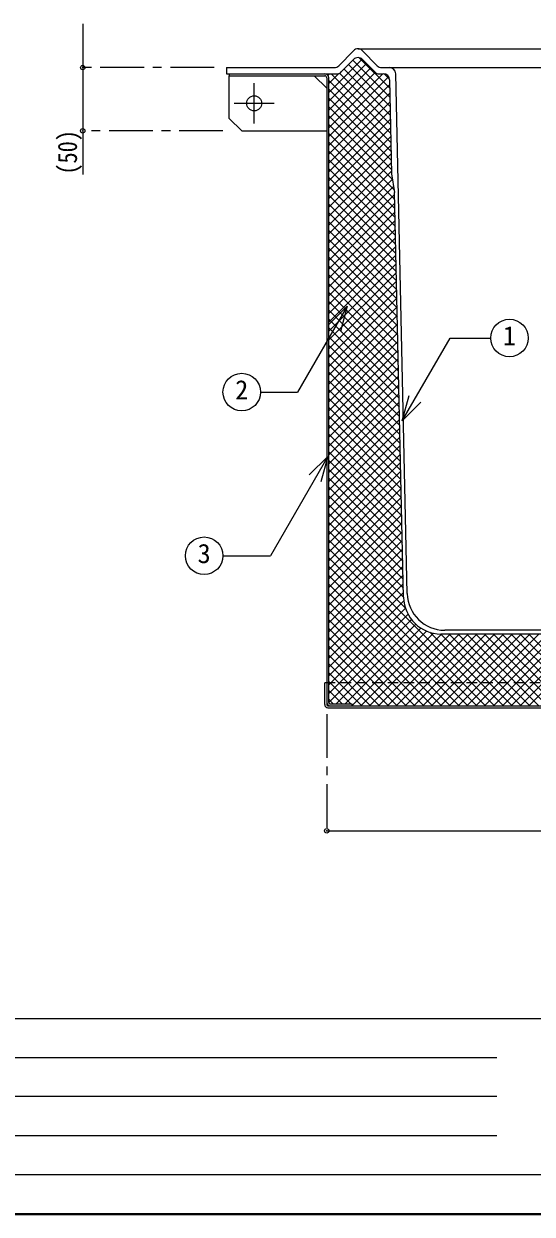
# Model space of a CAD drawing. Units: millimetres at full size, sheet at 1:7; details may follow other scales. Extents: x -1486 to 1349, y -951 to 1016.
# Drawn here: x -516 to -109, y -951 to 1 of the extents above; entities that cross this region are included whole.
import ezdxf
from ezdxf.enums import TextEntityAlignment as Align

# ---------------------------------------------------------------- set-up
doc = ezdxf.new("R2010")
doc.units = ezdxf.units.MM
doc.header["$LTSCALE"] = 7
doc.header["$PDMODE"] = 32
doc.header["$PDSIZE"] = 3.5
doc.linetypes.add('CHAIN1', pattern=[8, 5, -1, 1, -1])
doc.linetypes.add('DASHED1', pattern=[1.8, 1.2, -0.6])
doc.layers.add('0-0', color=4, linetype='Continuous', lineweight=9)
doc.styles.add('ＭＳ ゴシック', font='')
doc.styles.get('ＭＳ ゴシック').set_extended_font_data('MS Gothic')

msp = doc.modelspace()

# ---------------------------------------------------------------- linework, layer by layer
at = {"layer": '0-0'}
for p, q in [((-468.461, 1.339), (-468.461, -119.261)), ((-248.461, -18.661), (111.539, -18.661)), ((-271.861, -53.499), (-245.217, -26.856)), ((-252.618, -27.76), (-222.934, -57.445)), ((-247.566, -25.741), (-223.094, -50.213)), ((-271.861, -60.57), (-241.705, -30.414)), ((-271.861, -67.641), (-238.207, -33.987)), ((-271.861, -74.712), (-234.686, -37.538)), ((-259.615, -34.906), (-222.612, -71.908)), ((-256.116, -31.333), (-222.773, -64.676)), ((-223.351, -33.661), (86.429, -33.661)), ((-351.461, -74.261), (-351.461, -40.261)), ((-283.461, -40.261), (-273.461, -50.261)), ((-272.477, -39.973), (-271.165, -38.661)), ((-271.861, -46.428), (-263.849, -38.416)), ((-271.861, -81.783), (-228.738, -38.661)), ((-271.861, -88.854), (-224.007, -41.001)), ((-271.861, -43.873), (-222.13, -93.603)), ((-271.861, -95.926), (-223.161, -47.225)), ((-270.002, -38.661), (-222.291, -86.372)), ((-263.362, -38.229), (-222.451, -79.14)), ((-227.524, -38.712), (-223.293, -42.943)), ((-271.861, -50.944), (-221.969, -100.835)), ((-271.861, -102.997), (-223.007, -54.143)), ((-271.861, -58.015), (-221.809, -108.067)), ((-271.861, -110.068), (-222.853, -61.06)), ((-271.861, -65.086), (-221.648, -115.299)), ((-351.461, -74.261), (-341.461, -84.261)), ((-271.861, -117.139), (-222.7, -67.977)), ((-271.861, -72.157), (-220.876, -123.142)), ((-271.861, -124.21), (-222.546, -74.895)), ((-341.461, -84.261), (-273.461, -84.261)), ((-271.861, -79.228), (-219.573, -131.516)), ((-271.861, -131.281), (-222.392, -81.812)), ((-271.861, -86.299), (-219.12, -139.04)), ((-271.861, -138.352), (-222.238, -88.729)), ((-271.861, -93.37), (-218.959, -146.272)), ((-271.861, -145.423), (-222.085, -95.647)), ((-271.861, -100.441), (-218.798, -153.504)), ((-271.861, -152.494), (-221.931, -102.564)), ((-271.861, -107.512), (-218.638, -160.735)), ((-271.861, -159.565), (-221.777, -109.481)), ((-271.861, -114.583), (-218.477, -167.967)), ((-271.861, -166.636), (-221.623, -116.399)), ((-271.861, -121.654), (-218.316, -175.199)), ((-271.861, -173.707), (-220.932, -122.779)), ((-271.861, -128.725), (-218.156, -182.431)), ((-271.861, -180.778), (-219.98, -128.898)), ((-271.861, -187.849), (-219.205, -135.194)), ((-271.861, -135.796), (-217.995, -189.662)), ((-271.861, -194.92), (-219.052, -142.111)), ((-271.861, -142.868), (-217.834, -196.894)), ((-271.861, -201.992), (-218.898, -149.029)), ((-271.861, -149.939), (-217.674, -204.126)), ((-271.861, -209.063), (-218.744, -155.946)), ((-271.861, -157.01), (-217.513, -211.358)), ((-271.861, -216.134), (-218.59, -162.863)), ((-271.861, -164.081), (-217.352, -218.59)), ((-271.861, -223.205), (-218.437, -169.781)), ((-271.861, -171.152), (-217.191, -225.821)), ((-271.861, -230.276), (-218.283, -176.698)), ((-271.861, -178.223), (-217.031, -233.053)), ((-271.861, -237.347), (-218.129, -183.615)), ((-271.861, -185.294), (-216.87, -240.285)), ((-271.861, -244.418), (-217.976, -190.533)), ((-271.861, -192.365), (-216.709, -247.517)), ((-271.861, -251.489), (-217.822, -197.45)), ((-271.861, -199.436), (-216.549, -254.748)), ((-271.861, -258.56), (-217.668, -204.367)), ((-271.861, -206.507), (-216.388, -261.98)), ((-271.861, -265.631), (-217.514, -211.285)), ((-271.861, -213.578), (-216.227, -269.212)), ((-271.861, -272.702), (-217.361, -218.202)), ((-271.861, -220.649), (-216.066, -276.444)), ((-271.861, -279.773), (-217.207, -225.119)), ((-271.861, -227.72), (-215.906, -283.676)), ((-271.861, -286.844), (-217.053, -232.037)), ((-271.861, -234.791), (-215.745, -290.907)), ((-271.861, -293.915), (-216.9, -238.954)), ((-271.861, -241.863), (-215.584, -298.139)), ((-271.861, -300.987), (-216.746, -245.871)), ((-271.861, -248.934), (-215.424, -305.371)), ((-271.861, -308.058), (-216.592, -252.789)), ((-271.861, -256.005), (-215.263, -312.603)), ((-271.861, -315.129), (-216.438, -259.706)), ((-271.861, -263.076), (-215.102, -319.834)), ((-271.861, -322.2), (-216.285, -266.624)), ((-271.861, -270.147), (-214.942, -327.066)), ((-271.861, -329.271), (-216.131, -273.541)), ((-271.861, -277.218), (-214.781, -334.298)), ((-271.861, -336.342), (-215.977, -280.458)), ((-271.861, -284.289), (-214.62, -341.53)), ((-271.861, -343.413), (-215.824, -287.376)), ((-271.861, -291.36), (-214.459, -348.761)), ((-271.861, -350.484), (-215.67, -294.293)), ((-271.861, -298.431), (-214.299, -355.993)), ((-271.861, -357.555), (-215.516, -301.21)), ((-271.861, -305.502), (-214.138, -363.225)), ((-271.861, -364.626), (-215.362, -308.128)), ((-271.861, -312.573), (-213.977, -370.457)), ((-271.861, -371.697), (-215.209, -315.045)), ((-271.861, -319.644), (-213.817, -377.689)), ((-271.861, -378.768), (-215.055, -321.962)), ((-271.861, -326.715), (-213.656, -384.92)), ((-271.861, -385.839), (-214.901, -328.88)), ((-271.861, -333.786), (-213.495, -392.152)), ((-271.861, -392.91), (-214.747, -335.797)), ((-271.861, -340.857), (-213.334, -399.384)), ((-271.861, -399.981), (-214.594, -342.714)), ((-271.861, -347.929), (-213.174, -406.616)), ((-271.861, -407.053), (-214.44, -349.632)), ((-271.861, -355), (-213.013, -413.847)), ((-271.861, -414.124), (-214.286, -356.549)), ((-271.861, -362.071), (-212.852, -421.079)), ((-271.861, -421.195), (-214.133, -363.466)), ((-271.861, -369.142), (-212.692, -428.311)), ((-271.861, -428.266), (-213.979, -370.384)), ((-271.861, -376.213), (-212.531, -435.543)), ((-271.861, -435.337), (-213.825, -377.301)), ((-271.861, -383.284), (-212.37, -442.775)), ((-271.861, -442.408), (-213.671, -384.218)), ((-271.861, -390.355), (-212.21, -450.006)), ((-271.861, -449.479), (-213.518, -391.136)), ((-271.861, -397.426), (-212.049, -457.238)), ((-271.861, -456.55), (-213.364, -398.053)), ((-271.861, -404.497), (-210.661, -465.697)), ((-271.861, -463.621), (-213.21, -404.97)), ((-271.861, -411.568), (-139.368, -544.061)), ((-271.861, -470.692), (-213.057, -411.888)), ((-271.861, -418.639), (-146.439, -544.061)), ((-271.861, -477.763), (-212.903, -418.805)), ((-271.861, -425.71), (-153.51, -544.061)), ((-271.861, -484.834), (-212.749, -425.723)), ((-271.861, -491.905), (-212.595, -432.64)), ((-271.861, -432.781), (-160.582, -544.061)), ((-271.861, -498.976), (-212.442, -439.557)), ((-271.861, -439.852), (-167.653, -544.061)), ((-271.861, -506.047), (-212.288, -446.475)), ((-271.861, -446.923), (-174.724, -544.061)), ((-271.861, -513.119), (-212.134, -453.392)), ((-271.861, -453.995), (-181.795, -544.061)), ((-271.861, -520.19), (-211.848, -460.176)), ((-271.861, -461.066), (-188.866, -544.061)), ((-271.861, -527.261), (-210.573, -465.972)), ((-271.861, -468.137), (-195.937, -544.061)), ((-271.861, -534.332), (-208.449, -470.92)), ((-271.861, -541.403), (-205.648, -475.19)), ((-271.861, -475.208), (-203.008, -544.061)), ((-271.861, -482.279), (-210.079, -544.061)), ((-265.848, -542.461), (-202.24, -478.853)), ((-258.777, -542.461), (-198.237, -481.921)), ((-253.306, -544.061), (-193.596, -484.351)), ((-191.091, -485.267), (-132.297, -544.061)), ((-271.861, -489.35), (-217.15, -544.061)), ((-246.234, -544.061), (-188.199, -486.025)), ((-239.163, -544.061), (-181.763, -486.661)), ((-232.092, -544.061), (-174.692, -486.661)), ((-225.021, -544.061), (-167.621, -486.661)), ((-217.95, -544.061), (-160.55, -486.661)), ((-210.879, -544.061), (-153.479, -486.661)), ((-203.808, -544.061), (-146.408, -486.661)), ((-196.737, -544.061), (-139.337, -486.661)), ((-189.666, -544.061), (-132.266, -486.661)), ((-182.632, -486.655), (-125.226, -544.061)), ((-182.595, -544.061), (-125.195, -486.661)), ((-175.555, -486.661), (-118.155, -544.061)), ((-175.524, -544.061), (-118.124, -486.661)), ((-168.484, -486.661), (-111.084, -544.061)), ((-168.453, -544.061), (-111.053, -486.661)), ((-161.413, -486.661), (-104.013, -544.061)), ((-161.382, -544.061), (-103.982, -486.661)), ((-154.342, -486.661), (-96.942, -544.061)), ((-154.311, -544.061), (-96.911, -486.661)), ((-147.271, -486.661), (-89.871, -544.061)), ((-147.24, -544.061), (-89.84, -486.661)), ((-140.2, -486.661), (-82.8, -544.061)), ((-140.168, -544.061), (-82.768, -486.661)), ((-133.129, -486.661), (-75.729, -544.061)), ((-133.097, -544.061), (-75.697, -486.661)), ((-126.058, -486.661), (-68.658, -544.061)), ((-126.026, -544.061), (-68.626, -486.661)), ((-118.987, -486.661), (-61.587, -544.061)), ((-118.955, -544.061), (-61.555, -486.661)), ((-111.916, -486.661), (-54.516, -544.061)), ((-111.884, -544.061), (-54.484, -486.661)), ((-271.861, -496.421), (-224.221, -544.061)), ((-271.861, -503.492), (-231.292, -544.061)), ((-271.861, -510.563), (-238.363, -544.061)), ((-271.861, -517.634), (-245.434, -544.061)), ((-271.861, -524.705), (-254.105, -542.461)), ((-271.861, -531.776), (-261.177, -542.461)), ((-271.861, -538.847), (-268.248, -542.461)), ((-253.461, -543.105), (-252.505, -544.061)), ((-273.461, -644.061), (136.539, -644.061))]:
    msp.add_line(p, q, dxfattribs=at)
at = {"layer": '0-0', "color": 5, "lineweight": 25}
for p, q in [((-263.779, -32.159), (-252.034, -20.163)), ((-261.821, -37.159), (-252.034, -27.163)), ((-233.143, -32.159), (-244.888, -20.163)), ((-244.888, -27.163), (-235.101, -37.159)), ((-353.461, -33.661), (-353.461, -38.661)), ((-353.461, -33.661), (-267.351, -33.661)), ((-229.57, -33.661), (-223.351, -33.661)), ((-353.461, -38.661), (-265.393, -38.661)), ((-231.529, -38.661), (-228.241, -38.661)), ((-223.242, -43.55), (-221.573, -118.661)), ((-209.113, -454.327), (-218.352, -38.55)), ((-221.573, -118.661), (-219.239, -133.661)), ((-212.047, -457.327), (-219.239, -133.661)), ((42.198, -483.661), (-179.12, -483.661)), ((45.132, -486.661), (-182.054, -486.661))]:
    msp.add_line(p, q, dxfattribs=at)
at = {"layer": '0-0', "linetype": 'CHAIN1'}
for p, q in [((-363.461, -33.661), (-468.461, -33.661)), ((-331.461, -78.261), (-331.461, -46.261)), ((-315.461, -62.261), (-347.461, -62.261)), ((-356.461, -84.261), (-468.461, -84.261)), ((-273.461, -550.661), (-273.461, -644.061))]:
    msp.add_line(p, q, dxfattribs=at)
at = {"layer": '0-0', "color": 7, "lineweight": 18}
for p, q in [((-273.461, -41.861), (-273.461, -543.061)), ((-271.861, -541.461), (-271.861, -41.861)), ((-257.08, -224.497), (-296.738, -293.189)), ((-257.08, -224.497), (-271.929, -239.347)), ((-257.08, -224.497), (-262.515, -244.782)), ((-326.392, -293.189), (-296.738, -293.189)), ((-213.053, -316.219), (-207.618, -295.935)), ((-213.053, -316.219), (-198.204, -301.37)), ((-272.655, -344.584), (-318.546, -424.069)), ((-272.655, -344.584), (-287.504, -359.433)), ((-272.655, -344.584), (-278.09, -364.868)), ((-356.449, -424.069), (-318.546, -424.069)), ((-275.061, -543.061), (-275.061, -525.661)), ((-273.461, -525.661), (-275.061, -525.661)), ((-272.461, -544.061), (135.539, -544.061)), ((-272.461, -545.661), (135.539, -545.661))]:
    msp.add_line(p, q, dxfattribs=at)
at = {"layer": '0-0', "linetype": 'DASHED1'}
msp.add_line((136.539, -525.661), (-273.461, -525.661), dxfattribs=at)
at = {"layer": '0-0', "color": 6, "lineweight": 25}
for p, q in [((-1454.461, -794.161), (1317.539, -794.161)), ((-787.461, -825.411), (-137.461, -825.411)), ((-137.461, -856.661), (-787.461, -856.661)), ((-137.461, -887.911), (-787.461, -887.911)), ((1317.539, -919.161), (-1454.461, -919.161))]:
    msp.add_line(p, q, dxfattribs=at)
at = {"layer": '0-0', "color": 1, "lineweight": 40}
msp.add_line((1349.039, -950.661), (-1485.961, -950.661), dxfattribs=at)
at = {"layer": '0-0', "color": 7, "lineweight": 18}
for points in [[(-351.461, -38.661), (-351.461, -40.261), (-275.061, -40.261)], [(-213.053, -316.219), (-174.794, -249.953), (-142.4, -249.953)], [(-270.861, -542.461), (-253.461, -542.461), (-253.461, -544.061)]]:
    msp.add_lwpolyline(points, dxfattribs=at)
at = {"layer": '0-0'}
msp.add_circle((-331.461, -62.261), 6, dxfattribs=at)
at = {"layer": '0-0', "color": 7, "lineweight": 18}
for centre in [(-127.4, -249.953), (-341.392, -293.189), (-371.449, -424.069)]:
    msp.add_circle(centre, 15, dxfattribs=at)
at = {"layer": '0-0', "color": 5, "lineweight": 25}
for centre, radius, start, end in [((-248.461, -23.661), 5, 44.3947, 135.6053), ((-248.461, -30.661), 5, 44.3947, 135.6053), ((-267.351, -28.661), 5, 270, 315.6053), ((-265.393, -33.661), 5, 270, 315.6053), ((-231.529, -33.661), 5, 224.3947, 270), ((-229.57, -28.661), 5, 224.3947, 270), ((-223.351, -38.661), 5, 1.27303, 90), ((-228.241, -43.661), 5, 1.27303, 90), ((-179.12, -453.661), 30, 181.27303, 270), ((-182.054, -456.661), 30, 181.27303, 270)]:
    msp.add_arc(centre, radius, start, end, dxfattribs=at)
at = {"layer": '0-0', "color": 7, "lineweight": 18}
for centre, radius, start, end in [((-275.061, -41.861), 3.2, 0, 90), ((-275.061, -41.861), 1.6, 0, 90), ((-270.861, -541.461), 2.6, 180, 270), ((-270.861, -541.461), 1, 180, 270), ((-272.461, -543.061), 2.6, 180, 270), ((-272.461, -543.061), 1, 180, 270)]:
    msp.add_arc(centre, radius, start, end, dxfattribs=at)
at = {"layer": '0-0'}
for p in [(-468.461, -33.661), (-468.461, -84.261), (-273.461, -644.061)]:
    msp.add_point(p, dxfattribs=at)

# ---------------------------------------------------------------- texts
at = {"layer": '0-0', "color": 7, "style": 'ＭＳ ゴシック', "width": 0.85}
msp.add_text('(50)', height=15.4, rotation=90, dxfattribs=at).set_placement((-468.461, -119.261), align=Align.BOTTOM_LEFT)
at = {"layer": '0-0', "color": 7, "style": 'ＭＳ ゴシック'}
for s, p in [('1', (-132.65, -260.453)), ('2', (-346.642, -303.689)), ('3', (-376.699, -434.569))]:
    msp.add_text(s, height=15.4, dxfattribs=at).set_placement(p, align=Align.BOTTOM_LEFT)

doc.saveas('drawing.dxf')
